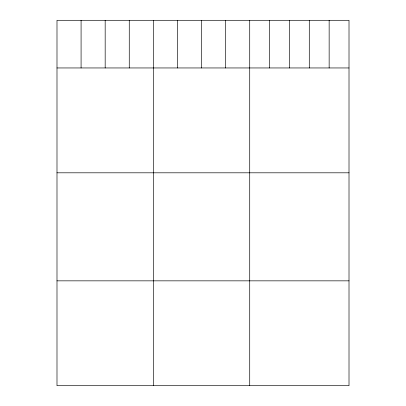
<?xml version="1.0" encoding="UTF-8"?>
<svg xmlns="http://www.w3.org/2000/svg" width="406" height="406" viewBox="0 0 406 406"><rect width="100%" height="100%" fill="white"/><g stroke="black" fill="none" stroke-linecap="round" stroke-linejoin="round"><path stroke-width="0.61" d="M349.008 67.954L349.008 385.7L56.992 385.7L56.992 20.3L349.008 20.3L349.008 67.954L56.992 67.954M56.992 172.809L349.008 172.809M56.992 280.845L349.008 280.845M329.149 20.3L329.149 67.954M309.291 20.3L309.291 67.954M289.437 20.3L289.437 67.954M269.579 20.3L269.579 67.954M249.72 20.3L249.72 385.7M225.629 20.3L225.629 67.954M201.538 20.3L201.538 67.954M177.447 20.3L177.447 67.954M153.356 20.3L153.356 385.7M129.265 20.3L129.265 67.954M105.174 20.3L105.174 67.954M81.083 20.3L81.083 67.954"/></g></svg>
